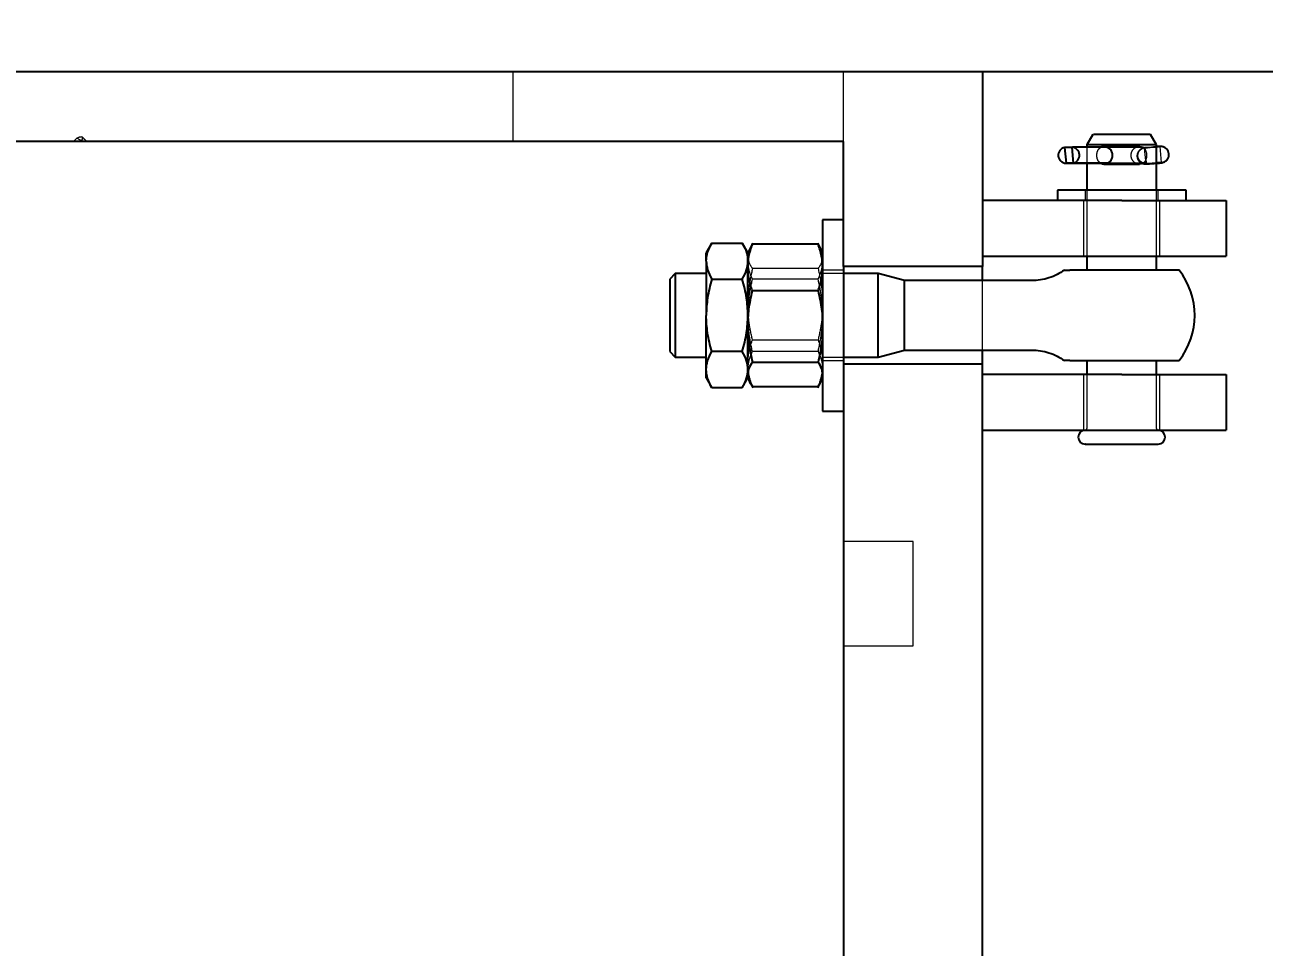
# Model space of a CAD drawing. Header units: millimetres. Extents: x 861 to 27901, y 673 to 17923.
# Drawn here: x 10442.6 to 10725.2, y 6917.9 to 7128.1 of the extents above; entities that cross this region are included whole.
import ezdxf

# ---------------------------------------------------------------- set-up
doc = ezdxf.new("R2010")
doc.units = ezdxf.units.MM
doc.header["$LTSCALE"] = 33.3
doc.linetypes.add('HIDDEN', pattern=[1.905, 1.27, -0.635])
doc.layers.add('CAPA_1', color=7, linetype='Continuous')
doc.styles.add('SLDTEXTSTYLE0', font='TXT', dxfattribs={"width": 0.75})
doc.dimstyles.new('SLDDIMSTYLE0', dxfattribs={"dimtxt": 66.6, "dimasz": 66.6, "dimexe": 0, "dimexo": 0.0625, "dimgap": 16.65, "dimtad": 2, "dimdec": 0, "dimlfac": 1.261261, "dimrnd": 1e-09, "dimzin": 12, "dimdsep": 46, "dimtxsty": 'SLDTEXTSTYLE0', "dimsah": 1, "dimcen": 0.09, "dimadec": 0, "dimazin": 3, "dimtfac": 1, "dimtdec": 0, "dimtofl": 0, "dimtmove": 0, "dimatfit": 3, "dimfxl": 1, "dimfrac": 2, "dimtolj": 1, "dimtzin": 12, "dimarcsym": 0})

# ---------------------------------------------------------------- blocks, each defined once
blk = doc.blocks.new('_D_14')
at = {"layer": 'CAPA_1', "transparency": 16777216}
for p, q in [((9780.88, 6954.54), (9780.88, 7862.55)), ((10855.14, 5883.49), (10855.14, 7862.55)), ((9780.88, 7829.25), (10855.14, 7829.25))]:
    blk.add_line(p, q, dxfattribs=at)
for points in [[(9780.88, 7829.25), (9847.48, 7819.01), (9847.48, 7839.5)], [(10855.14, 7829.25), (10788.54, 7839.5), (10788.54, 7819.01)]]:
    blk.add_solid(points, dxfattribs=at)
at = {"layer": 'CAPA_1', "transparency": 16777216, "insert": (10219.59, 7915.1), "char_height": 66.6, "attachment_point": 1, "style": 'SLDTEXTSTYLE0'}
blk.add_mtext('1355', dxfattribs=at)

msp = doc.modelspace()

# ---------------------------------------------------------------- linework, layer by layer
at = {"color": 7, "linetype": 'Continuous', "lineweight": 25}
for p, q in [((10899.41, 7117.37), (10066.31, 7117.37)), ((10660.95, 7117.37), (10660.95, 7072.97)), ((10686.11, 7103.1), (10684.74, 7100.72)), ((10700.6, 7100.72), (10699.22, 7103.1)), ((10629.24, 7101.52), (10082.17, 7101.52)), ((10629.24, 7072.97), (10629.24, 7101.52)), ((10679.65, 7100.16), (10679.97, 7096.53)), ((10681.27, 7100.16), (10679.65, 7100.16)), ((10681.27, 7100.16), (10681.59, 7096.53)), ((10689.42, 7100.17), (10681.43, 7100.17)), ((10684.74, 7100.72), (10684.74, 7100.17)), ((10700.6, 7090.42), (10700.6, 7100.72)), ((10679.81, 7096.52), (10689.42, 7096.52)), ((10689.44, 7096.53), (10679.97, 7096.53)), ((10684.74, 7096.52), (10684.74, 7090.42)), ((10678, 7090.42), (10678, 7088.04)), ((10707.34, 7090.42), (10678, 7090.42)), ((10707.34, 7088.04), (10707.34, 7090.42)), ((10692.67, 7088.04), (10660.95, 7088.04)), ((10716.45, 7088.04), (10716.45, 7075.35)), ((10629.24, 7083.68), (10624.48, 7083.68)), ((10599.2, 7078.36), (10597.92, 7076.15)), ((10599.2, 7078.35), (10606.16, 7078.35)), ((10607.44, 7076.15), (10606.16, 7078.36)), ((10607.86, 7077.06), (10607.44, 7076.15)), ((10608.47, 7078.09), (10607.9, 7077.04)), ((10623.45, 7078.09), (10608.47, 7078.09)), ((10623.45, 7078.09), (10624.02, 7077.04)), ((10624.48, 7076.15), (10624.06, 7077.06)), ((10607.44, 7074.22), (10607.44, 7074.24)), ((10607.44, 7074.22), (10607.44, 7072.78)), ((10660.95, 7075.35), (10692.67, 7075.35)), ((10684.74, 7075.35), (10684.74, 7072.18)), ((10700.6, 7072.18), (10700.6, 7075.35)), ((10590.89, 7071.39), (10589.6, 7070.1)), ((10597.92, 7071.39), (10590.89, 7071.39)), ((10590.89, 7071.39), (10590.89, 7052.36)), ((10607.44, 7072.76), (10607.44, 7072.78)), ((10660.95, 7072.97), (10629.24, 7072.97)), ((10637.17, 7071.39), (10629.24, 7071.39)), ((10643.12, 7069.79), (10637.17, 7071.39)), ((10599.2, 7070.11), (10606.16, 7070.11)), ((10672.19, 7069.79), (10643.12, 7069.79)), ((10643.12, 7053.95), (10643.12, 7069.79)), ((10623.45, 7067.45), (10608.47, 7067.45)), ((10607.44, 7061.89), (10607.44, 7059.35)), ((10607.44, 7059.33), (10607.44, 7059.35)), ((10589.6, 7053.65), (10590.89, 7052.36)), ((10606.16, 7053.63), (10599.2, 7053.63)), ((10637.17, 7052.36), (10643.12, 7053.95)), ((10643.12, 7053.95), (10672.19, 7053.95)), ((10590.89, 7052.36), (10597.92, 7052.36)), ((10608.47, 7051.23), (10623.45, 7051.23)), ((10629.24, 7052.36), (10637.17, 7052.36)), ((10660.95, 7050.77), (10629.24, 7050.77)), ((10629.24, 7050.77), (10629.24, 6784.37)), ((10660.95, 6784.37), (10660.95, 7050.77)), ((10684.74, 7051.57), (10684.74, 7048.4)), ((10700.6, 7048.4), (10700.6, 7051.57)), ((10607.44, 7049.51), (10607.44, 7049.52)), ((10607.44, 7049.51), (10607.44, 7048.45)), ((10607.44, 7048.44), (10607.44, 7048.45)), ((10692.67, 7048.4), (10660.95, 7048.4)), ((10716.45, 7048.4), (10716.45, 7035.71)), ((10597.92, 7047.6), (10599.2, 7045.39)), ((10606.16, 7045.39), (10599.2, 7045.39)), ((10606.16, 7045.39), (10607.44, 7047.6)), ((10607.44, 7047.6), (10607.86, 7046.69)), ((10608.47, 7045.66), (10623.45, 7045.66)), ((10624.06, 7046.69), (10624.48, 7047.6)), ((10624.48, 7040.07), (10629.24, 7040.07)), ((10660.95, 7035.71), (10692.67, 7035.71))]:
    msp.add_line(p, q, dxfattribs=at)
at = {"color": 1, "linetype": 'HIDDEN', "lineweight": 18}
for p, q in [((10553.92, 7101.52), (10553.92, 7117.37)), ((10629.24, 7101.52), (10629.24, 7117.37)), ((10453.7, 7101.52), (10454.43, 7102.25)), ((10455.83, 7101.52), (10454.43, 7102.25)), ((10455.59, 7102.58), (10455.51, 7102.61)), ((10697.44, 7100.16), (10681.27, 7100.16)), ((10684.74, 7100.17), (10684.74, 7096.52)), ((10696.71, 7100.4), (10688.63, 7100.4)), ((10697.6, 7100.17), (10689.42, 7100.17)), ((10697.81, 7100), (10698.13, 7096.37)), ((10698.08, 7099.42), (10698.02, 7100.1)), ((10701.76, 7096.69), (10701.44, 7100.32)), ((10703.41, 7098.52), (10703.37, 7098.86)), ((10688.63, 7096.29), (10696.71, 7096.29)), ((10689.42, 7096.52), (10697.6, 7096.52)), ((10697.76, 7096.53), (10689.44, 7096.53)), ((10698.34, 7096.47), (10698.24, 7097.62)), ((10699.83, 7096.42), (10700.15, 7096.45)), ((10700.36, 7096.66), (10700.6, 7096.68)), ((10684.34, 7090.42), (10684.34, 7088.04)), ((10684.74, 7090.42), (10684.74, 7075.35)), ((10700.6, 7075.35), (10700.6, 7090.42)), ((10700.99, 7088.04), (10700.99, 7090.42)), ((10683.95, 7088.04), (10683.95, 7075.35)), ((10701.39, 7075.35), (10701.39, 7088.04)), ((10608.47, 7078.36), (10607.86, 7077.06)), ((10624.06, 7077.06), (10623.45, 7078.36)), ((10607.23, 7075.57), (10607.44, 7074.24)), ((10607.44, 7075.31), (10607.44, 7075.3)), ((10607.44, 7074.24), (10607.44, 7074.22)), ((10623.45, 7072.52), (10608.47, 7072.52)), ((10629.24, 7072.18), (10624.48, 7072.18)), ((10629.24, 7071.39), (10624.48, 7071.39)), ((10623.45, 7070.11), (10608.47, 7070.11)), ((10607.23, 7064.55), (10607.44, 7061.89)), ((10607.44, 7064.42), (10607.44, 7064.4)), ((10608.47, 7056.3), (10623.45, 7056.3)), ((10623.45, 7053.63), (10608.47, 7053.63)), ((10607.44, 7050.99), (10607.44, 7050.97)), ((10624.48, 7052.36), (10629.24, 7052.36)), ((10624.48, 7051.57), (10629.24, 7051.57)), ((10607.44, 7049.51), (10607.23, 7048.18)), ((10607.44, 7049.52), (10607.44, 7049.51)), ((10607.61, 7048.18), (10607.44, 7049.51)), ((10683.95, 7048.4), (10683.95, 7035.71)), ((10684.74, 7048.4), (10684.74, 7036.11)), ((10700.6, 7036.11), (10700.6, 7048.4)), ((10701.39, 7035.71), (10701.39, 7048.4)), ((10607.86, 7046.69), (10608.47, 7045.39)), ((10623.45, 7045.39), (10624.06, 7046.69)), ((10645.1, 7010.34), (10629.24, 7010.34)), ((10629.24, 6986.55), (10645.1, 6986.55))]:
    msp.add_line(p, q, dxfattribs=at)
at = {"color": 1, "linetype": 'HIDDEN', "lineweight": 18, "flags": 128}
for points in [[(10700.04, 7100.29), (10700.69, 7100.33), (10701.18, 7100.34), (10701.42, 7100.33), (10701.39, 7100.29), (10701.09, 7100.23), (10700.56, 7100.16), (10699.88, 7100.09), (10699.17, 7100.03), (10698.53, 7099.99), (10698.06, 7099.97), (10697.83, 7099.99), (10697.88, 7100.03)], [(10698.2, 7096.4), (10698.28, 7096.43), (10698.33, 7096.46), (10698.34, 7096.48), (10698.3, 7096.5), (10698.23, 7096.51), (10698.11, 7096.52), (10697.96, 7096.53), (10697.76, 7096.53)], [(10700.6, 7096.5), (10700.2, 7096.46), (10699.49, 7096.4), (10698.85, 7096.36), (10698.37, 7096.35), (10698.15, 7096.36), (10698.2, 7096.4)]]:
    msp.add_lwpolyline(points, dxfattribs=at)
at = {"color": 7, "linetype": 'Continuous', "lineweight": 25, "flags": 128}
msp.add_lwpolyline([(10700.6, 7096.68), (10701.01, 7096.7), (10701.5, 7096.72), (10701.74, 7096.7), (10701.71, 7096.66), (10701.41, 7096.6), (10700.88, 7096.53), (10700.6, 7096.5)], dxfattribs=at)
at = {"color": 7, "linetype": 'Continuous', "lineweight": 25}
for centre, radius, start, end in [((10680.03, 7098.36), 1.83, 101.8238, 268.2363), ((10681.21, 7098.33), 1.83, 281.8238, 88.2363), ((10692.67, 7061.87), 16.65, 321.7576, 38.2553), ((10684.34, 7034.12), 1.59, 90, 270), ((10700.99, 7034.12), 1.59, 270, 90)]:
    msp.add_arc(centre, radius, start, end, dxfattribs=at)
at = {"color": 1, "linetype": 'HIDDEN', "lineweight": 18}
for centre, radius, start, end in [((10696.82, 7138.91), 38.76, 270.9183, 274.7586), ((10697.87, 7100.22), 0.192, 270.7802, 320.7652), ((10697.14, 7135.28), 38.76, 270.9183, 274.7586), ((10684.34, 7036.11), 0.396, 270, 0), ((10700.99, 7036.11), 0.396, 180, 270)]:
    msp.add_arc(centre, radius, start, end, dxfattribs=at)
for points, knots in [([(10454.43, 7102.25), (10454.73, 7102.4), (10455.22, 7102.64), (10455.42, 7102.58), (10455.5, 7102.56)], [0, 0, 0, 0, 0.623084, 1, 1, 1, 1]), ([(10455.63, 7102.55), (10455.67, 7102.45), (10455.75, 7102.26), (10455.53, 7101.77), (10455.41, 7101.52)], [0, 0, 0, 0, 0.480805, 1, 1, 1, 1]), ([(10456.66, 7101.52), (10456.29, 7101.88), (10455.67, 7102.51), (10455.67, 7102.5), (10455.67, 7102.5)], [0, 0, 0, 0, 0.591039, 1, 1, 1, 1]), ([(10687, 7098.35), (10687, 7098.48), (10687.01, 7098.75), (10687.13, 7099.26), (10687.38, 7099.81), (10687.72, 7100.05), (10687.87, 7100.16)], [0, 0, 0, 0, 0.175472, 0.356064, 0.710917, 1, 1, 1, 1]), ([(10694.81, 7098.35), (10694.82, 7098.21), (10694.83, 7097.94), (10694.99, 7097.43), (10695.36, 7096.86), (10695.9, 7096.47), (10696.36, 7096.32), (10696.71, 7096.28), (10697.06, 7096.32), (10697.48, 7096.47), (10697.93, 7096.86), (10698.21, 7097.43), (10698.32, 7097.94), (10698.35, 7098.35), (10698.32, 7098.75), (10698.21, 7099.26), (10697.93, 7099.83), (10697.48, 7100.22), (10697.06, 7100.37), (10696.71, 7100.41), (10696.36, 7100.37), (10695.9, 7100.22), (10695.36, 7099.83), (10694.99, 7099.26), (10694.83, 7098.75), (10694.82, 7098.48), (10694.81, 7098.35)], [0, 0, 0, 0, 0.030853, 0.062605, 0.124998, 0.187389, 0.219145, 0.25, 0.280855, 0.312611, 0.375002, 0.437395, 0.469147, 0.5, 0.530853, 0.562605, 0.624998, 0.687389, 0.719145, 0.75, 0.780855, 0.812611, 0.875002, 0.937395, 0.969147, 1, 1, 1, 1]), ([(10697.55, 7099.97), (10697.54, 7099.97), (10697.46, 7099.95), (10697.25, 7099.88), (10696.91, 7099.69), (10696.55, 7099.37), (10696.25, 7098.88), (10696.11, 7098.26), (10696.19, 7097.64), (10696.46, 7097.12), (10696.8, 7096.76), (10697.15, 7096.54), (10697.48, 7096.41), (10697.74, 7096.36), (10697.96, 7096.34), (10698.23, 7096.33), (10698.65, 7096.34), (10699.25, 7096.38), (10699.68, 7096.41), (10699.87, 7096.43)], [0, 0, 0, 0, 0.002963, 0.048092, 0.093485, 0.156441, 0.23156, 0.310852, 0.393094, 0.46739, 0.528658, 0.581252, 0.626262, 0.662732, 0.694556, 0.741779, 0.838799, 0.926225, 1, 1, 1, 1]), ([(10697.6, 7096.52), (10697.67, 7096.52), (10697.8, 7096.52), (10697.87, 7096.51), (10697.82, 7096.52), (10697.68, 7096.55), (10697.42, 7096.63), (10697.05, 7096.84), (10696.66, 7097.22), (10696.39, 7097.77), (10696.33, 7098.4), (10696.46, 7098.97), (10696.72, 7099.41), (10697.02, 7099.7), (10697.27, 7099.86), (10697.44, 7099.94), (10697.53, 7099.97), (10697.54, 7099.97), (10697.55, 7099.97)], [0, 0, 0, 0, 0.075238, 0.149093, 0.197923, 0.234229, 0.277427, 0.348786, 0.429919, 0.521416, 0.617846, 0.708749, 0.782618, 0.845443, 0.896309, 0.933459, 0.96554, 1, 1, 1, 1]), ([(10700.6, 7100.33), (10700.41, 7100.32), (10700.2, 7100.31), (10699.97, 7100.28), (10699.95, 7100.28)], [0, 0, 0, 0, 0.9233541, 1, 1, 1, 1]), ([(10687.88, 7096.52), (10687.73, 7096.63), (10687.38, 7096.88), (10687.13, 7097.43), (10687.01, 7097.94), (10687, 7098.21), (10687, 7098.35)], [0, 0, 0, 0, 0.294418, 0.646608, 0.825844, 1, 1, 1, 1]), ([(10699.87, 7096.43), (10699.92, 7096.43), (10700.16, 7096.45), (10700.4, 7096.48), (10700.6, 7096.5)], [0, 0, 0, 0, 0.1886043, 1, 1, 1, 1]), ([(10607.44, 7074.24), (10607.48, 7074.9), (10607.59, 7076.29), (10608.16, 7077.65), (10608.47, 7078.35)], [0, 0, 0, 0, 0.478139, 1, 1, 1, 1]), ([(10607.9, 7077.04), (10607.82, 7076.91), (10607.5, 7076.34), (10607.46, 7075.76), (10607.44, 7075.31)], [0, 0, 0, 0, 0.2273951, 1, 1, 1, 1]), ([(10624.48, 7074.23), (10624.44, 7074.9), (10624.34, 7076.29), (10623.76, 7077.64), (10623.45, 7078.35)], [0, 0, 0, 0, 0.478157, 1, 1, 1, 1]), ([(10624.02, 7077.04), (10624.1, 7076.91), (10624.43, 7076.34), (10624.46, 7075.75), (10624.48, 7075.3)], [0, 0, 0, 0, 0.228425, 1, 1, 1, 1]), ([(10607.44, 7075.3), (10607.48, 7074.85), (10607.58, 7073.91), (10608.16, 7073), (10608.47, 7072.52)], [0, 0, 0, 0, 0.478145, 1, 1, 1, 1]), ([(10608.47, 7070.11), (10608.16, 7070.82), (10607.59, 7072.18), (10607.48, 7073.56), (10607.44, 7074.22)], [0, 0, 0, 0, 0.521861, 1, 1, 1, 1]), ([(10624.48, 7075.3), (10624.44, 7074.86), (10624.34, 7073.92), (10623.76, 7073), (10623.45, 7072.52)], [0, 0, 0, 0, 0.478157, 1, 1, 1, 1]), ([(10623.45, 7070.11), (10623.76, 7070.82), (10624.34, 7072.18), (10624.44, 7073.57), (10624.48, 7074.23)], [0, 0, 0, 0, 0.521843, 1, 1, 1, 1]), ([(10608.47, 7072.52), (10608.16, 7071.12), (10607.58, 7068.45), (10607.48, 7065.73), (10607.44, 7064.42)], [0, 0, 0, 0, 0.521855, 1, 1, 1, 1]), ([(10623.45, 7072.52), (10623.76, 7071.12), (10624.34, 7068.45), (10624.44, 7065.72), (10624.48, 7064.41)], [0, 0, 0, 0, 0.521843, 1, 1, 1, 1]), ([(10607.44, 7061.89), (10607.48, 7063.22), (10607.59, 7065.99), (10608.16, 7068.7), (10608.47, 7070.11)], [0, 0, 0, 0, 0.4781387, 1, 1, 1, 1]), ([(10624.48, 7061.87), (10624.44, 7063.2), (10624.34, 7065.98), (10623.76, 7068.7), (10623.45, 7070.11)], [0, 0, 0, 0, 0.478157, 1, 1, 1, 1]), ([(10660.95, 7053.95), (10660.95, 7053.98), (10660.95, 7054.46), (10660.95, 7055.69), (10660.95, 7057.59), (10660.95, 7059.7), (10660.95, 7061.87), (10660.95, 7064.05), (10660.95, 7066.16), (10660.95, 7068.06), (10660.95, 7069.29), (10660.95, 7069.77), (10660.95, 7069.79)], [0, 0, 0, 0, 0.0064411, 0.1298308, 0.2532205, 0.3766103, 0.5, 0.6233897, 0.7467795, 0.8701692, 0.9935589, 1, 1, 1, 1]), ([(10608.47, 7056.3), (10608.16, 7057.69), (10607.58, 7060.36), (10607.48, 7063.09), (10607.44, 7064.4)], [0, 0, 0, 0, 0.521855, 1, 1, 1, 1]), ([(10624.48, 7064.41), (10624.44, 7063.1), (10624.34, 7060.37), (10623.76, 7057.7), (10623.45, 7056.3)], [0, 0, 0, 0, 0.478157, 1, 1, 1, 1]), ([(10608.47, 7053.63), (10608.16, 7055.05), (10607.59, 7057.76), (10607.48, 7060.53), (10607.44, 7061.86)], [0, 0, 0, 0, 0.521861, 1, 1, 1, 1]), ([(10623.45, 7053.63), (10623.76, 7055.05), (10624.34, 7057.77), (10624.44, 7060.55), (10624.48, 7061.87)], [0, 0, 0, 0, 0.521843, 1, 1, 1, 1]), ([(10607.44, 7050.99), (10607.48, 7051.84), (10607.58, 7053.63), (10608.16, 7055.39), (10608.47, 7056.3)], [0, 0, 0, 0, 0.478145, 1, 1, 1, 1]), ([(10607.44, 7049.52), (10607.48, 7050.19), (10607.59, 7051.57), (10608.16, 7052.93), (10608.47, 7053.63)], [0, 0, 0, 0, 0.478139, 1, 1, 1, 1]), ([(10623.45, 7056.3), (10623.76, 7055.38), (10624.34, 7053.63), (10624.44, 7051.84), (10624.48, 7050.98)], [0, 0, 0, 0, 0.521843, 1, 1, 1, 1]), ([(10623.45, 7053.63), (10623.76, 7052.93), (10624.34, 7051.57), (10624.44, 7050.18), (10624.48, 7049.51)], [0, 0, 0, 0, 0.521843, 1, 1, 1, 1]), ([(10608.47, 7045.66), (10608.16, 7046.57), (10607.58, 7048.32), (10607.48, 7050.11), (10607.44, 7050.97)], [0, 0, 0, 0, 0.521855, 1, 1, 1, 1]), ([(10624.48, 7050.98), (10624.44, 7050.12), (10624.34, 7048.33), (10623.76, 7046.57), (10623.45, 7045.66)], [0, 0, 0, 0, 0.4781571, 1, 1, 1, 1]), ([(10607.44, 7049.51), (10607.48, 7048.84), (10607.59, 7047.46), (10608.16, 7046.1), (10608.47, 7045.39)], [0, 0, 0, 0, 0.478139, 1, 1, 1, 1]), ([(10624.48, 7049.51), (10624.44, 7048.85), (10624.34, 7047.46), (10623.76, 7046.1), (10623.45, 7045.39)], [0, 0, 0, 0, 0.478157, 1, 1, 1, 1])]:
    msp.add_open_spline(points, degree=3, knots=knots, dxfattribs=at)
at = {"color": 7, "linetype": 'Continuous', "lineweight": 25}
for points, knots in [([(10689.33, 7103.1), (10688.65, 7103.1), (10687.29, 7103.1), (10686.21, 7103.1), (10686.22, 7103.1), (10686.23, 7103.1)], [0, 0, 0, 0, 0.379065, 0.758131, 1, 1, 1, 1]), ([(10699.11, 7103.1), (10699.14, 7103.1), (10699.25, 7103.1), (10698.41, 7103.1), (10696.71, 7103.1), (10694.34, 7103.1), (10691.69, 7103.1), (10690.11, 7103.1), (10689.33, 7103.1)], [0, 0, 0, 0, 0.0675, 0.254, 0.4405, 0.627, 0.8135, 1, 1, 1, 1]), ([(10688.63, 7100.72), (10688.19, 7100.72), (10687.33, 7100.72), (10686.29, 7100.72), (10685.47, 7100.72), (10684.95, 7100.72), (10684.72, 7100.72), (10684.76, 7100.72), (10684.77, 7100.72)], [0, 0, 0, 0, 0.189602, 0.379204, 0.568806, 0.758408, 0.94801, 1, 1, 1, 1]), ([(10687.87, 7100.16), (10687.9, 7100.19), (10688.02, 7100.3), (10688.29, 7100.37), (10688.51, 7100.39), (10688.63, 7100.4)], [0, 0, 0, 0, 0.155889, 0.584011, 1, 1, 1, 1]), ([(10700.57, 7100.72), (10700.56, 7100.72), (10700.56, 7100.72), (10700.19, 7100.72), (10699.53, 7100.72), (10698.61, 7100.72), (10697.45, 7100.72), (10696.12, 7100.72), (10694.65, 7100.72), (10693.1, 7100.72), (10691.54, 7100.72), (10690.01, 7100.72), (10689.09, 7100.72), (10688.63, 7100.72)], [0, 0, 0, 0, 0.067668, 0.160901, 0.254134, 0.347368, 0.440601, 0.533834, 0.627067, 0.7203, 0.813534, 0.906767, 1, 1, 1, 1]), ([(10688.63, 7100.4), (10688.74, 7100.39), (10688.97, 7100.38), (10689.44, 7100.21), (10689.98, 7099.84), (10690.35, 7099.26), (10690.5, 7098.75), (10690.54, 7098.35), (10690.5, 7097.94), (10690.35, 7097.43), (10689.98, 7096.86), (10689.44, 7096.48), (10688.97, 7096.32), (10688.74, 7096.3), (10688.63, 7096.29)], [0, 0, 0, 0, 0.061711, 0.125222, 0.250004, 0.374789, 0.438295, 0.5, 0.561705, 0.625211, 0.749996, 0.874778, 0.938289, 1, 1, 1, 1]), ([(10700.6, 7096.5), (10700.63, 7096.5), (10700.9, 7096.53), (10701.35, 7096.59), (10701.77, 7096.65), (10702.1, 7096.73), (10702.47, 7096.88), (10702.85, 7097.13), (10703.2, 7097.55), (10703.41, 7098.11), (10703.45, 7098.71), (10703.29, 7099.28), (10702.98, 7099.73), (10702.63, 7100.03), (10702.29, 7100.21), (10701.98, 7100.3), (10701.75, 7100.34), (10701.52, 7100.35), (10701.21, 7100.36), (10700.89, 7100.35), (10700.63, 7100.33), (10700.6, 7100.33)], [0, 0, 0, 0, 0.012432, 0.093838, 0.180041, 0.236414, 0.277272, 0.322234, 0.393068, 0.460231, 0.520656, 0.594826, 0.655489, 0.706684, 0.750699, 0.787818, 0.817482, 0.848, 0.907088, 0.987659, 1, 1, 1, 1]), ([(10688.63, 7096.29), (10688.51, 7096.3), (10688.29, 7096.32), (10688.02, 7096.39), (10687.91, 7096.5), (10687.88, 7096.52)], [0, 0, 0, 0, 0.423581, 0.859516, 1, 1, 1, 1]), ([(10597.92, 7074.23), (10597.98, 7074.9), (10598.11, 7076.29), (10598.82, 7077.65), (10599.2, 7078.35)], [0, 0, 0, 0, 0.476313, 1, 1, 1, 1]), ([(10606.16, 7078.35), (10606.54, 7077.65), (10607.25, 7076.3), (10607.38, 7074.91), (10607.44, 7074.24)], [0, 0, 0, 0, 0.523705, 1, 1, 1, 1]), ([(10607.44, 7072.78), (10607.48, 7073.63), (10607.58, 7075.42), (10608.16, 7077.18), (10608.47, 7078.09)], [0, 0, 0, 0, 0.478145, 1, 1, 1, 1]), ([(10624.48, 7072.77), (10624.44, 7073.63), (10624.34, 7075.42), (10623.76, 7077.17), (10623.45, 7078.09)], [0, 0, 0, 0, 0.478157, 1, 1, 1, 1]), ([(10597.92, 7074.23), (10597.98, 7073.57), (10598.11, 7072.17), (10598.82, 7070.82), (10599.2, 7070.11)], [0, 0, 0, 0, 0.476313, 1, 1, 1, 1]), ([(10606.16, 7070.11), (10606.54, 7070.82), (10607.25, 7072.17), (10607.38, 7073.56), (10607.44, 7074.22)], [0, 0, 0, 0, 0.523705, 1, 1, 1, 1]), ([(10607.44, 7074.24), (10607.44, 7074.69), (10607.44, 7075.59), (10607.44, 7076.15), (10607.44, 7076.08), (10607.44, 7076.06)], [0, 0, 0, 0, 0.41454, 0.82908, 1, 1, 1, 1]), ([(10608.47, 7067.45), (10608.16, 7068.36), (10607.59, 7070.11), (10607.48, 7071.9), (10607.44, 7072.76)], [0, 0, 0, 0, 0.521846, 1, 1, 1, 1]), ([(10623.45, 7067.45), (10623.76, 7068.36), (10624.34, 7070.12), (10624.44, 7071.91), (10624.48, 7072.77)], [0, 0, 0, 0, 0.521843, 1, 1, 1, 1]), ([(10660.95, 7069.79), (10660.95, 7070.25), (10660.95, 7071.2), (10660.95, 7072.19), (10660.95, 7072.85), (10660.95, 7072.93), (10660.95, 7072.97)], [0, 0, 0, 0, 0.240083, 0.493389, 0.746694, 1, 1, 1, 1]), ([(10679.59, 7072.18), (10679.04, 7071.82), (10677.94, 7071.1), (10676.09, 7070.36), (10674.16, 7069.88), (10672.84, 7069.82), (10672.19, 7069.79)], [0, 0, 0, 0, 0.248476, 0.5, 0.751524, 1, 1, 1, 1]), ([(10679.61, 7072.18), (10679.61, 7072.18), (10679.6, 7072.18), (10679.72, 7072.18), (10679.96, 7072.18), (10680.32, 7072.18), (10680.65, 7072.18), (10680.82, 7072.18)], [0, 0, 0, 0, 0.113488, 0.339836, 0.560262, 0.779634, 1, 1, 1, 1]), ([(10705.74, 7072.18), (10705.74, 7072.18), (10705.81, 7072.18), (10705.59, 7072.18), (10705.12, 7072.18), (10704.44, 7072.18), (10703.72, 7072.18), (10702.71, 7072.18), (10701.36, 7072.18), (10699.58, 7072.18), (10697.63, 7072.18), (10695.51, 7072.18), (10693.31, 7072.18), (10691.1, 7072.18), (10688.92, 7072.18), (10687.11, 7072.18), (10685.63, 7072.18), (10684.43, 7072.18), (10683.16, 7072.18), (10681.87, 7072.18), (10681.18, 7072.18), (10680.82, 7072.18)], [0, 0, 0, 0, 0.000162, 0.062642, 0.125121, 0.168819, 0.210436, 0.250165, 0.31522, 0.375122, 0.437602, 0.500081, 0.562561, 0.625041, 0.68752, 0.75, 0.789567, 0.831121, 0.875041, 0.935075, 1, 1, 1, 1]), ([(10599.2, 7070.11), (10598.82, 7068.7), (10598.11, 7066), (10597.98, 7063.2), (10597.92, 7061.87)], [0, 0, 0, 0, 0.523687, 1, 1, 1, 1]), ([(10607.44, 7061.89), (10607.38, 7063.22), (10607.25, 7066), (10606.54, 7068.7), (10606.16, 7070.11)], [0, 0, 0, 0, 0.476295, 1, 1, 1, 1]), ([(10607.44, 7059.35), (10607.48, 7060.65), (10607.58, 7063.38), (10608.16, 7066.05), (10608.47, 7067.45)], [0, 0, 0, 0, 0.478145, 1, 1, 1, 1]), ([(10623.45, 7067.45), (10623.76, 7066.05), (10624.34, 7063.38), (10624.44, 7060.64), (10624.48, 7059.34)], [0, 0, 0, 0, 0.521843, 1, 1, 1, 1]), ([(10599.2, 7053.63), (10598.82, 7055.05), (10598.11, 7057.75), (10597.98, 7060.54), (10597.92, 7061.87)], [0, 0, 0, 0, 0.523687, 1, 1, 1, 1]), ([(10606.16, 7053.63), (10606.54, 7055.05), (10607.25, 7057.74), (10607.38, 7060.53), (10607.44, 7061.86)], [0, 0, 0, 0, 0.5237046, 1, 1, 1, 1]), ([(10607.44, 7059.33), (10607.48, 7058.02), (10607.58, 7055.29), (10608.16, 7052.62), (10608.47, 7051.23)], [0, 0, 0, 0, 0.478145, 1, 1, 1, 1]), ([(10624.48, 7059.34), (10624.44, 7058.03), (10624.34, 7055.3), (10623.76, 7052.63), (10623.45, 7051.23)], [0, 0, 0, 0, 0.478157, 1, 1, 1, 1]), ([(10597.92, 7049.51), (10597.98, 7050.18), (10598.11, 7051.58), (10598.82, 7052.93), (10599.2, 7053.63)], [0, 0, 0, 0, 0.4763129, 1, 1, 1, 1]), ([(10607.44, 7049.52), (10607.38, 7050.19), (10607.25, 7051.58), (10606.54, 7052.93), (10606.16, 7053.63)], [0, 0, 0, 0, 0.476295, 1, 1, 1, 1]), ([(10660.95, 7050.77), (10660.95, 7050.81), (10660.95, 7050.9), (10660.95, 7051.56), (10660.95, 7052.55), (10660.95, 7053.49), (10660.95, 7053.95)], [0, 0, 0, 0, 0.253306, 0.506611, 0.759917, 1, 1, 1, 1]), ([(10672.19, 7053.95), (10672.84, 7053.92), (10674.16, 7053.87), (10676.09, 7053.38), (10677.94, 7052.65), (10679.04, 7051.93), (10679.59, 7051.57)], [0, 0, 0, 0, 0.248476, 0.5, 0.751524, 1, 1, 1, 1]), ([(10608.47, 7051.23), (10608.16, 7050.75), (10607.58, 7049.83), (10607.48, 7048.9), (10607.44, 7048.45)], [0, 0, 0, 0, 0.521855, 1, 1, 1, 1]), ([(10624.48, 7048.44), (10624.44, 7048.89), (10624.34, 7049.83), (10623.76, 7050.75), (10623.45, 7051.23)], [0, 0, 0, 0, 0.478157, 1, 1, 1, 1]), ([(10680.82, 7051.57), (10680.57, 7051.57), (10680.11, 7051.57), (10679.75, 7051.57), (10679.6, 7051.57), (10679.61, 7051.57), (10679.61, 7051.57)], [0, 0, 0, 0, 0.3370012, 0.6328835, 0.8870902, 1, 1, 1, 1]), ([(10680.82, 7051.57), (10681.05, 7051.57), (10681.51, 7051.57), (10682.37, 7051.57), (10683.5, 7051.57), (10684.98, 7051.57), (10686.89, 7051.57), (10688.92, 7051.57), (10691.1, 7051.57), (10693.31, 7051.57), (10695.51, 7051.57), (10697.63, 7051.57), (10699.36, 7051.57), (10700.75, 7051.57), (10701.86, 7051.57), (10703.02, 7051.57), (10704.14, 7051.57), (10705.05, 7051.57), (10705.64, 7051.57), (10705.71, 7051.57), (10705.74, 7051.57)], [0, 0, 0, 0, 0.043909, 0.08554, 0.125091, 0.19004, 0.250098, 0.312602, 0.375106, 0.43761, 0.500114, 0.562618, 0.625122, 0.66457, 0.706171, 0.750212, 0.810487, 0.875221, 0.937725, 1, 1, 1, 1]), ([(10599.2, 7045.39), (10598.82, 7046.1), (10598.11, 7047.45), (10597.98, 7048.85), (10597.92, 7049.51)], [0, 0, 0, 0, 0.523687, 1, 1, 1, 1]), ([(10606.16, 7045.39), (10606.54, 7046.1), (10607.25, 7047.45), (10607.38, 7048.84), (10607.44, 7049.51)], [0, 0, 0, 0, 0.523705, 1, 1, 1, 1]), ([(10607.44, 7048.44), (10607.48, 7047.99), (10607.58, 7047.05), (10608.16, 7046.14), (10608.47, 7045.66)], [0, 0, 0, 0, 0.478145, 1, 1, 1, 1]), ([(10607.44, 7047.68), (10607.44, 7047.67), (10607.44, 7047.64), (10607.44, 7048.13), (10607.44, 7048.44)], [0, 0, 0, 0, 0.370677, 1, 1, 1, 1]), ([(10623.45, 7045.66), (10623.76, 7046.14), (10624.34, 7047.06), (10624.44, 7047.99), (10624.48, 7048.44)], [0, 0, 0, 0, 0.521843, 1, 1, 1, 1]), ([(10684.38, 7032.54), (10684.37, 7032.54), (10684.32, 7032.54), (10684.57, 7032.54), (10685.11, 7032.54), (10685.97, 7032.54), (10687.06, 7032.54), (10687.97, 7032.54), (10688.42, 7032.54)], [0, 0, 0, 0, 0.05199, 0.241592, 0.431194, 0.620796, 0.810398, 1, 1, 1, 1]), ([(10688.42, 7032.54), (10688.91, 7032.54), (10689.88, 7032.54), (10691.48, 7032.54), (10693.12, 7032.54), (10694.74, 7032.54), (10696.29, 7032.54), (10697.69, 7032.54), (10698.9, 7032.54), (10699.88, 7032.54), (10700.56, 7032.54), (10700.95, 7032.54), (10700.96, 7032.54), (10700.96, 7032.54)], [0, 0, 0, 0, 0.093233, 0.186466, 0.2797, 0.372933, 0.466166, 0.559399, 0.652632, 0.745866, 0.839099, 0.932332, 1, 1, 1, 1])]:
    msp.add_open_spline(points, degree=3, knots=knots, dxfattribs=at)
for points in [[(10692.67, 7088.04), (10694.23, 7088.04), (10697.34, 7088.04), (10701.83, 7088.04), (10705.97, 7088.04), (10709.6, 7088.04), (10712.58, 7088.04), (10714.77, 7088.04), (10716.19, 7088.04), (10716.37, 7088.04), (10716.45, 7088.04)], [(10624.48, 7083.68), (10624.48, 7083.6), (10624.48, 7083.43), (10624.48, 7082.14), (10624.48, 7080.12), (10624.48, 7077.39), (10624.48, 7074.07), (10624.48, 7070.27), (10624.48, 7066.15), (10624.48, 7061.87), (10624.48, 7057.59), (10624.48, 7053.48), (10624.48, 7049.68), (10624.48, 7046.36), (10624.48, 7043.63), (10624.48, 7041.61), (10624.48, 7040.31), (10624.48, 7040.15), (10624.48, 7040.07)], [(10597.92, 7074.23), (10597.92, 7074.79), (10597.92, 7075.89), (10597.92, 7076.06), (10597.92, 7076.15)], [(10597.92, 7074.23), (10597.92, 7073.53), (10597.92, 7072.12), (10597.92, 7069.08), (10597.92, 7065.61), (10597.92, 7063.12), (10597.92, 7061.87)], [(10692.67, 7075.35), (10694.23, 7075.35), (10697.34, 7075.35), (10701.83, 7075.35), (10705.97, 7075.35), (10709.6, 7075.35), (10712.58, 7075.35), (10714.77, 7075.35), (10716.19, 7075.35), (10716.37, 7075.35), (10716.45, 7075.35)], [(10607.44, 7061.89), (10607.44, 7062.92), (10607.44, 7064.98), (10607.44, 7067.92), (10607.44, 7070.61), (10607.44, 7072.04), (10607.44, 7072.76)], [(10629.24, 7072.97), (10629.24, 7072.12), (10629.24, 7070.41), (10629.24, 7067.64), (10629.24, 7064.79), (10629.24, 7061.87), (10629.24, 7058.96), (10629.24, 7056.11), (10629.24, 7053.34), (10629.24, 7051.63), (10629.24, 7050.77)], [(10637.17, 7052.36), (10637.17, 7052.39), (10637.17, 7052.47), (10637.17, 7053.03), (10637.17, 7053.91), (10637.17, 7055.1), (10637.17, 7056.55), (10637.17, 7058.21), (10637.17, 7060.01), (10637.17, 7061.87), (10637.17, 7063.74), (10637.17, 7065.54), (10637.17, 7067.19), (10637.17, 7068.64), (10637.17, 7069.84), (10637.17, 7070.72), (10637.17, 7071.28), (10637.17, 7071.35), (10637.17, 7071.39)], [(10589.6, 7070.1), (10589.6, 7070.07), (10589.6, 7070.01), (10589.6, 7069.52), (10589.6, 7068.76), (10589.6, 7067.73), (10589.6, 7066.47), (10589.6, 7065.04), (10589.6, 7063.49), (10589.6, 7061.87), (10589.6, 7060.26), (10589.6, 7058.71), (10589.6, 7057.27), (10589.6, 7056.02), (10589.6, 7054.99), (10589.6, 7054.23), (10589.6, 7053.74), (10589.6, 7053.68), (10589.6, 7053.65)], [(10597.92, 7049.51), (10597.92, 7050.22), (10597.92, 7051.63), (10597.92, 7054.67), (10597.92, 7058.14), (10597.92, 7060.63), (10597.92, 7061.87)], [(10607.44, 7049.52), (10607.44, 7050.1), (10607.44, 7051.24), (10607.44, 7053.61), (10607.44, 7056.32), (10607.44, 7058.32), (10607.44, 7059.33)], [(10597.92, 7047.6), (10597.92, 7047.69), (10597.92, 7047.85), (10597.92, 7048.96), (10597.92, 7049.51)], [(10692.67, 7048.4), (10694.23, 7048.4), (10697.34, 7048.4), (10701.83, 7048.4), (10705.97, 7048.4), (10709.6, 7048.4), (10712.58, 7048.4), (10714.77, 7048.4), (10716.19, 7048.4), (10716.37, 7048.4), (10716.45, 7048.4)], [(10692.67, 7035.71), (10694.23, 7035.71), (10697.34, 7035.71), (10701.83, 7035.71), (10705.97, 7035.71), (10709.6, 7035.71), (10712.58, 7035.71), (10714.77, 7035.71), (10716.19, 7035.71), (10716.37, 7035.71), (10716.45, 7035.71)]]:
    msp.add_open_spline(points, degree=3, dxfattribs=at)
at = {"color": 1, "linetype": 'HIDDEN', "lineweight": 18}
for points in [[(10597.92, 7047.6), (10597.92, 7047.69), (10597.92, 7047.85), (10597.92, 7048.96), (10597.92, 7049.51)], [(10645.1, 6998.45), (10645.1, 6999.22), (10645.1, 7000.78), (10645.1, 7003.03), (10645.1, 7005.1), (10645.1, 7006.91), (10645.1, 7008.4), (10645.1, 7009.5), (10645.1, 7010.21), (10645.1, 7010.29), (10645.1, 7010.34)], [(10645.1, 6986.55), (10645.1, 6986.6), (10645.1, 6986.69), (10645.1, 6987.39), (10645.1, 6988.49), (10645.1, 6989.98), (10645.1, 6991.8), (10645.1, 6993.86), (10645.1, 6996.11), (10645.1, 6997.67), (10645.1, 6998.45)]]:
    msp.add_open_spline(points, degree=3, dxfattribs=at)

# ---------------------------------------------------------------- dimensions: what is measured, and where the dimension line sits
at = {"layer": 'CAPA_1'}
dim = msp.add_linear_dim(base=(10855.14, 7829.25), p1=(9780.88, 6912.25), p2=(10855.14, 5841.2), dimstyle='SLDDIMSTYLE0', dxfattribs=at)
dim.commit()
dim.dimension.update_dxf_attribs({"geometry": '_D_14', "text_midpoint": (10318.01, 7829.25), "dimtype": 160})

doc.saveas('drawing.dxf')
